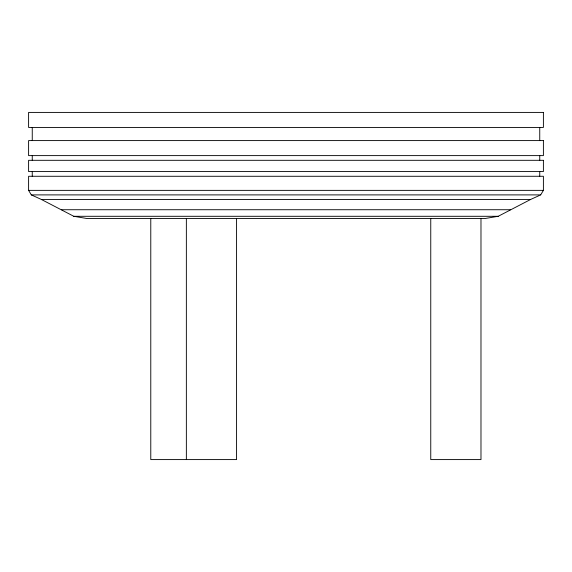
<?xml version="1.0" encoding="UTF-8"?>
<svg xmlns="http://www.w3.org/2000/svg" width="572" height="572" viewBox="0 0 572 572"><rect width="100%" height="100%" fill="white"/><g stroke="black" fill="none" stroke-linecap="round" stroke-linejoin="round"><path stroke-width="0.86" d="M540.69 194.895L543.4 190.362L543.4 176.276L28.6 176.276L28.6 190.362L31.31 194.895L41.32 199.435L73.795 216.295L87.03 218.533L484.97 218.533L498.205 216.295L530.68 199.435L540.69 194.895L31.31 194.895M28.6 190.362L543.4 190.362M41.32 199.435L530.68 199.435M61.469 209.731L510.531 209.731M73.795 216.295L498.205 216.295M539.746 127.442L539.746 140.59M539.746 155.613L539.746 160.31M539.746 171.579L539.746 176.276M480.981 218.533L480.981 459.588L430.759 459.588L430.759 218.533M236.579 218.533L236.579 459.588L150.779 459.588L150.779 218.533M186.358 218.533L186.358 459.588M32.254 127.442L32.254 140.59M32.254 155.613L32.254 160.31M32.254 171.579L32.254 176.276M543.4 112.412L28.6 112.412L28.6 127.442L543.4 127.442L543.4 112.412M543.4 140.59L28.6 140.59L28.6 155.613L543.4 155.613L543.4 140.59M543.4 160.31L28.6 160.31L28.6 171.579L543.4 171.579L543.4 160.31"/></g></svg>
